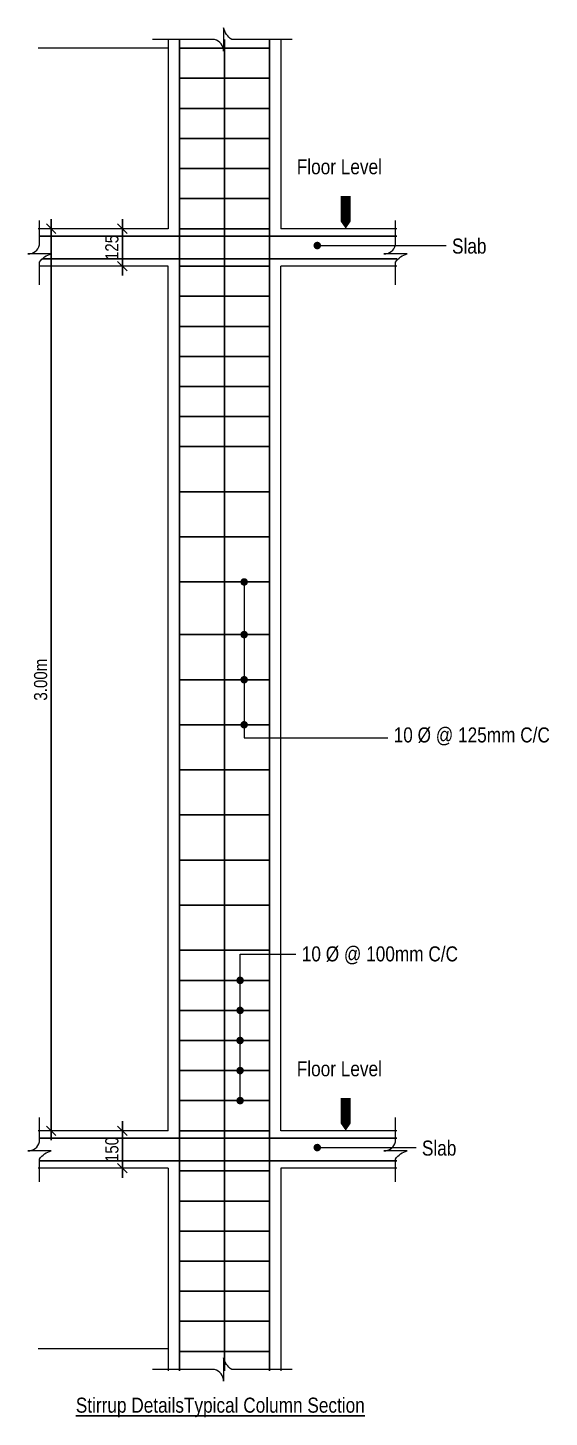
# Model space of a CAD drawing. Header units: inches. Extents: x -4010 to 92088, y -38563 to -1318.
# Drawn here: x 53080.2 to 53149.5, y -29916.6 to -29731.8 of the extents above; entities that cross this region are included whole.
import ezdxf

# ---------------------------------------------------------------- set-up
doc = ezdxf.new("R2010")
doc.units = ezdxf.units.IN
doc.header["$MEASUREMENT"] = 0
doc.header["$PDMODE"] = 99
for name, color, linetype in [('1-COMON', 23, 'Continuous'), ('COL SCHEDULE', 4, 'Continuous'), ('Rod', 1, 'Continuous')]:
    doc.layers.add(name, color=color, linetype=linetype)
doc.layers.add('Column', color=2, linetype='Continuous', lineweight=50)
doc.layers.add('DIM', color=7, linetype='Continuous', lineweight=15)
doc.styles.add('DIM', font='ARIALN.TTF')
doc.styles.get("Standard").update_dxf_attribs({"font": 'ARIALN.TTF'})
doc.dimstyles.new('_20', dxfattribs={"dimscale": 0.25, "dimtxt": 7, "dimasz": 5, "dimexe": 6, "dimexo": 2, "dimgap": 2, "dimtad": 1, "dimdec": 1, "dimzin": 3, "dimdsep": 46, "dimlunit": 4, "dimtxsty": 'Standard', "dimblk": 'OBLIQUE', "dimcen": 0, "dimdle": 5, "dimclrt": 7, "dimazin": 0, "dimtfac": 0.0375, "dimtdec": 1, "dimtofl": 0, "dimtmove": 0, "dimatfit": 3, "dimldrblk": 'OPEN30', "dimfxl": 6, "dimtvp": 0.8, "dimtolj": 1, "dimtzin": 0, "dimlwe": -1, "dimarcsym": 0})

# ---------------------------------------------------------------- blocks, each defined once
blk = doc.blocks.new('_Oblique')
at = {"color": 0, "linetype": 'ByBlock', "lineweight": -2}
blk.add_line((-0.5, -0.5), (0.5, 0.5), dxfattribs=at)
blk = doc.blocks.new('*D1125')
at = {"layer": 'Defpoints', "color": 0}
for p in [(53098.33, -29878.53), (53092.74, -29883.53), (53098.83, -29883.53)]:
    blk.add_point(p, dxfattribs=at)
at = {"layer": 'DIM', "color": 0, "lineweight": -2}
blk.add_line((53092.74, -29877.28), (53092.74, -29884.78), dxfattribs=at)
at = {"layer": 'DIM', "color": 0}
for p, q in [((53097.83, -29878.53), (53091.24, -29878.53)), ((53098.33, -29883.53), (53091.24, -29883.53))]:
    blk.add_line(p, q, dxfattribs=at)
at = {"layer": 'DIM', "color": 0, "lineweight": -2, "xscale": 1.25, "yscale": 1.25, "zscale": 1.25}
for p, rotation in [((53092.74, -29878.53), 90), ((53092.74, -29883.53), 270)]:
    blk.add_blockref('_Oblique', p, dxfattribs=dict(at, rotation=rotation))
at = {"layer": 'DIM', "color": 7, "insert": (53091.35, -29881.03), "char_height": 1.75, "attachment_point": 5, "rotation": 90}
blk.add_mtext('\\A1;150', dxfattribs=at)
blk = doc.blocks.new('_Open30')
at = {"color": 0, "linetype": 'ByBlock', "lineweight": -2}
for p, q in [((-1, 0.27), (0, 0)), ((0, 0), (-1, -0.27)), ((0, 0), (-1, 0))]:
    blk.add_line(p, q, dxfattribs=at)
blk = doc.blocks.new('*D1100')
at = {"layer": 'Defpoints', "color": 0}
for p in [(53098.33, -29758.53), (53092.74, -29763.53), (53098.83, -29763.53)]:
    blk.add_point(p, dxfattribs=at)
at = {"layer": 'DIM', "color": 0}
for p, q in [((53097.83, -29758.53), (53091.24, -29758.53)), ((53098.33, -29763.53), (53091.24, -29763.53))]:
    blk.add_line(p, q, dxfattribs=at)
at = {"layer": 'DIM', "color": 0, "lineweight": -2}
blk.add_line((53092.74, -29757.28), (53092.74, -29764.78), dxfattribs=at)
at = {"layer": 'DIM', "color": 0, "lineweight": -2, "xscale": 1.25, "yscale": 1.25, "zscale": 1.25}
for p, rotation in [((53092.74, -29758.53), 90), ((53092.74, -29763.53), 270)]:
    blk.add_blockref('_Oblique', p, dxfattribs=dict(at, rotation=rotation))
at = {"layer": 'DIM', "color": 7, "insert": (53091.35, -29761.03), "char_height": 1.75, "attachment_point": 5, "rotation": 90}
blk.add_mtext('\\A1;125', dxfattribs=at)
blk = doc.blocks.new('*D1126')
at = {"layer": 'Defpoints', "color": 0}
for p in [(53083.27, -29758.53), (53098.83, -29758.53), (53098.83, -29878.53)]:
    blk.add_point(p, dxfattribs=at)
at = {"layer": 'DIM', "color": 0}
for p, q in [((53098.33, -29758.53), (53081.77, -29758.53)), ((53098.33, -29878.53), (53081.77, -29878.53))]:
    blk.add_line(p, q, dxfattribs=at)
at = {"layer": 'DIM', "color": 0, "lineweight": -2}
blk.add_line((53083.27, -29879.78), (53083.27, -29757.28), dxfattribs=at)
at = {"layer": 'DIM', "color": 0, "lineweight": -2, "xscale": 1.25, "yscale": 1.25, "zscale": 1.25}
for p, rotation in [((53083.27, -29758.53), 90), ((53083.27, -29878.53), 270)]:
    blk.add_blockref('_Oblique', p, dxfattribs=dict(at, rotation=rotation))
at = {"layer": 'DIM', "color": 7, "insert": (53081.87, -29818.53), "char_height": 1.75, "attachment_point": 5, "rotation": 90}
blk.add_mtext('\\A1;3.00m', dxfattribs=at)

msp = doc.modelspace()

# ---------------------------------------------------------------- linework, layer by layer
at = {"layer": '1-COMON'}
for points in [[(53122.459, -29758.529, 0, 3.9, 0), (53122.459, -29755.735, 1.3, 1.3, 0), (53122.459, -29754.184, 1.3, 1.3, 0)], [(53122.459, -29878.529, 0, 3.9, 0), (53122.459, -29875.735, 1.3, 1.3, 0), (53122.459, -29874.184, 1.3, 1.3, 0)]]:
    msp.add_lwpolyline(points, format="xyseb", dxfattribs=at)
at = {"layer": '1-COMON', "const_width": 0.5}
for points in [[(53118.424, -29760.773, 1), (53118.924, -29760.773, 1)], [(53108.697, -29805.529, 1), (53109.197, -29805.529, 1)], [(53108.697, -29812.529, 1), (53109.197, -29812.529, 1)], [(53108.697, -29818.529, 1), (53109.197, -29818.529, 1)], [(53108.697, -29824.529, 1), (53109.197, -29824.529, 1)], [(53108.158, -29858.529, -1), (53108.658, -29858.529, -1)], [(53108.158, -29862.529, -1), (53108.658, -29862.529, -1)], [(53108.158, -29866.529, -1), (53108.658, -29866.529, -1)], [(53108.158, -29870.529, -1), (53108.658, -29870.529, -1)], [(53108.158, -29874.529, -1), (53108.658, -29874.529, -1)], [(53118.424, -29880.773, 1), (53118.924, -29880.773, 1)]]:
    msp.add_lwpolyline(points, format="xyb", close=True, dxfattribs=at)
at = {"layer": 'Column', "lineweight": 13}
for p, q in [((53098.828, -29733.373), (53098.828, -29758.529)), ((53113.828, -29733.373), (53113.828, -29758.529)), ((53098.828, -29758.529), (53081.553, -29758.529)), ((53129.269, -29758.529), (53113.828, -29758.529)), ((53098.828, -29763.529), (53081.71, -29763.529)), ((53098.828, -29803.529), (53098.828, -29763.529)), ((53113.828, -29803.529), (53113.828, -29763.529)), ((53129.269, -29763.529), (53113.828, -29763.529)), ((53098.828, -29878.529), (53098.828, -29803.529)), ((53113.828, -29878.529), (53113.828, -29803.529)), ((53098.828, -29878.529), (53081.553, -29878.529)), ((53129.269, -29878.529), (53113.828, -29878.529)), ((53098.828, -29883.529), (53081.553, -29883.529)), ((53098.828, -29883.529), (53098.828, -29910.455)), ((53113.828, -29883.529), (53113.828, -29910.455)), ((53129.269, -29883.529), (53113.828, -29883.529))]:
    msp.add_line(p, q, dxfattribs=at)
at = {"layer": 'DIM'}
for p, q in [((53098.828, -29734.529), (53081.553, -29734.529)), ((53118.674, -29760.773), (53135.826, -29760.773)), ((53118.674, -29880.773), (53131.822, -29880.773)), ((53098.828, -29907.529), (53081.553, -29907.529))]:
    msp.add_line(p, q, dxfattribs=at)
for points in [[(53115.317, -29733.373), (53107.304, -29733.373, -0.1850239), (53106.195, -29731.805), (53106.195, -29734.93, 0.3616375), (53105.014, -29733.373), (53096.761, -29733.373)], [(53081.71, -29766.003), (53081.71, -29762.989, -0.1850239), (53083.279, -29761.88), (53080.154, -29761.88, 0.3616375), (53081.71, -29760.7), (53081.71, -29757.447)], [(53129.083, -29766.003), (53129.083, -29762.989, -0.1850239), (53130.651, -29761.88), (53127.526, -29761.88, 0.3616375), (53129.083, -29760.7), (53129.083, -29757.447)], [(53081.71, -29885.328), (53081.71, -29882.314, -0.1850239), (53083.279, -29881.205), (53080.154, -29881.205, 0.3616375), (53081.71, -29880.024), (53081.71, -29876.771)], [(53129.083, -29885.328), (53129.083, -29882.314, -0.1850239), (53130.651, -29881.205), (53127.526, -29881.205, 0.3616375), (53129.083, -29880.024), (53129.083, -29876.771)], [(53115.317, -29910.309), (53107.304, -29910.309, -0.1850239), (53106.195, -29908.741), (53106.195, -29911.866, 0.3616375), (53105.014, -29910.309), (53096.761, -29910.309)]]:
    msp.add_lwpolyline(points, format="xyb", dxfattribs=at)
for points in [[(53108.947, -29805.529), (53108.947, -29826.277), (53128.062, -29826.277)], [(53108.408, -29874.529), (53108.408, -29855.027), (53115.837, -29855.027)]]:
    msp.add_lwpolyline(points, dxfattribs=at)
at = {"layer": 'Rod'}
for p, q in [((53100.328, -29803.529), (53100.328, -29733.373)), ((53100.328, -29734.529), (53112.328, -29734.529)), ((53106.328, -29803.529), (53106.328, -29733.373)), ((53112.328, -29803.529), (53112.328, -29733.373)), ((53100.328, -29738.529), (53112.328, -29738.529)), ((53100.328, -29742.529), (53112.328, -29742.529)), ((53100.328, -29746.529), (53112.328, -29746.529)), ((53100.328, -29750.529), (53112.328, -29750.529)), ((53100.328, -29754.529), (53112.328, -29754.529)), ((53100.328, -29758.529), (53112.328, -29758.529)), ((53129.269, -29759.529), (53081.71, -29759.529)), ((53129.269, -29762.529), (53082.1, -29762.529)), ((53100.328, -29763.529), (53112.328, -29763.529)), ((53100.328, -29767.529), (53112.328, -29767.529)), ((53100.328, -29771.529), (53112.328, -29771.529)), ((53100.328, -29775.529), (53112.328, -29775.529)), ((53100.328, -29779.529), (53112.328, -29779.529)), ((53100.328, -29783.529), (53112.328, -29783.529)), ((53100.328, -29787.529), (53112.328, -29787.529)), ((53100.328, -29793.529), (53112.328, -29793.529)), ((53100.328, -29799.529), (53112.328, -29799.529)), ((53100.328, -29910.455), (53100.328, -29803.529)), ((53106.328, -29910.455), (53106.328, -29803.529)), ((53112.328, -29910.455), (53112.328, -29803.529)), ((53100.328, -29805.529), (53112.328, -29805.529)), ((53100.328, -29812.529), (53112.328, -29812.529)), ((53100.328, -29818.529), (53112.328, -29818.529)), ((53100.328, -29824.529), (53112.328, -29824.529)), ((53100.328, -29830.529), (53112.328, -29830.529)), ((53100.328, -29836.529), (53112.328, -29836.529)), ((53100.328, -29842.529), (53112.328, -29842.529)), ((53100.328, -29848.529), (53112.328, -29848.529)), ((53100.328, -29854.529), (53112.328, -29854.529)), ((53100.328, -29858.529), (53112.328, -29858.529)), ((53100.328, -29862.529), (53112.328, -29862.529)), ((53100.328, -29866.529), (53112.328, -29866.529)), ((53100.328, -29870.529), (53112.328, -29870.529)), ((53100.328, -29874.529), (53112.328, -29874.529)), ((53100.328, -29878.529), (53112.328, -29878.529)), ((53129.269, -29879.529), (53081.71, -29879.529)), ((53129.269, -29882.529), (53081.71, -29882.529)), ((53100.328, -29883.881), (53112.328, -29883.881)), ((53100.328, -29887.881), (53112.328, -29887.881)), ((53100.328, -29891.881), (53112.328, -29891.881)), ((53100.328, -29895.881), (53112.328, -29895.881)), ((53100.328, -29899.881), (53112.328, -29899.881)), ((53100.328, -29903.881), (53112.328, -29903.881)), ((53100.328, -29907.881), (53112.328, -29907.881))]:
    msp.add_line(p, q, dxfattribs=at)
at = {"layer": 'Rod', "lineweight": 25}
for p, q in [((53112.328, -29762.529), (53100.328, -29762.529)), ((53112.328, -29882.529), (53100.328, -29882.529))]:
    msp.add_line(p, q, dxfattribs=at)

# ---------------------------------------------------------------- texts
at = {"layer": 'COL SCHEDULE', "color": 22, "style": 'DIM'}
for s, p in [('Floor Level', (53115.949, -29751.289)), ('Slab', (53136.608, -29761.843)), ('10 %%C @ 125mm C/C', (53128.843, -29826.878)), ('10 %%C @ 100mm C/C', (53116.618, -29856.006)), ('Floor Level', (53115.949, -29871.289)), ('Slab', (53132.603, -29881.843))]:
    msp.add_text(s, height=2, dxfattribs=at).set_placement(p)
at = {"layer": 'COL SCHEDULE', "color": 22, "insert": (53086.548, -29916.644), "char_height": 2, "attachment_point": 7, "style": 'DIM'}
msp.add_mtext('{\\LStirrup DetailsTypical Column Section}', dxfattribs=at)

# ---------------------------------------------------------------- dimensions: what is measured, and where the dimension line sits
at = {"layer": 'DIM'}
for base, p1, p2, text, picture, middle in [((53083.268, -29758.529), (53098.828, -29878.529), (53098.828, -29758.529), '3.00m', '*D1126', (53081.875, -29818.529)), ((53092.739, -29763.529), (53098.328, -29758.529), (53098.828, -29763.529), '125', '*D1100', (53091.345, -29761.029)), ((53092.739, -29883.529), (53098.328, -29878.529), (53098.828, -29883.529), '150', '*D1125', (53091.345, -29881.029))]:
    dim = msp.add_linear_dim(base=base, p1=p1, p2=p2, angle=90, text=text, dimstyle='_20', dxfattribs=at)
    dim.commit()
    dim.dimension.update_dxf_attribs({"geometry": picture, "text_midpoint": middle})

doc.saveas('drawing.dxf')
